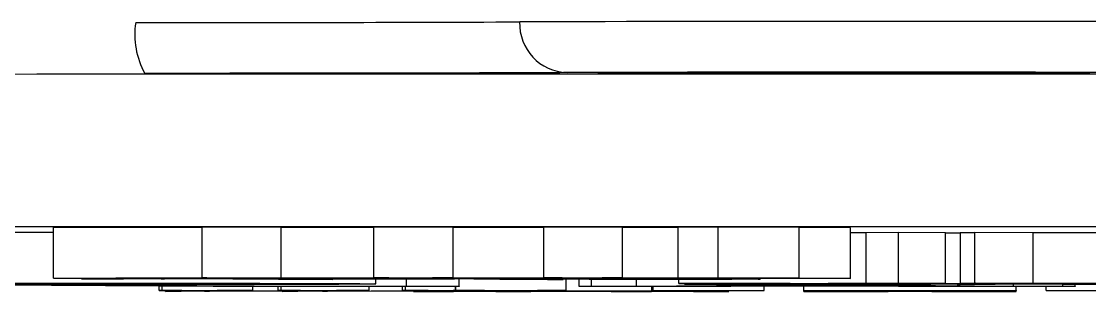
# Model space of a CAD drawing. Header units: millimetres. Extents: x 2642 to 4256, y 821 to 2003.
# Drawn here: x 3210.22 to 3231.29, y 995.74 to 1001.08 of the extents above; entities that cross this region are included whole.
import ezdxf

# ---------------------------------------------------------------- set-up
doc = ezdxf.new("R2010")
doc.units = ezdxf.units.MM

msp = doc.modelspace()

# ---------------------------------------------------------------- linework, layer by layer
at = {"color": 7, "linetype": 'Continuous', "lineweight": 25}
for p, q in [((3213.784, 997.006), (3210.856, 997.005)), ((3210.856, 996.005), (3210.856, 997.005)), ((3215.343, 997.011), (3213.784, 997.012)), ((3213.784, 996.012), (3213.784, 997.012)), ((3215.343, 996.011), (3215.343, 997.011)), ((3217.175, 997.007), (3215.343, 997.007)), ((3218.736, 997.012), (3217.175, 997.013)), ((3217.175, 996.013), (3217.175, 997.013)), ((3218.736, 996.012), (3218.736, 997.012)), ((3220.524, 997.009), (3218.736, 997.008)), ((3222.08, 997.014), (3220.524, 997.015)), ((3220.524, 996.015), (3220.524, 997.015)), ((3222.08, 996.014), (3222.08, 997.014)), ((3223.177, 997.01), (3222.08, 997.009)), ((3223.963, 997.012), (3223.177, 997.01)), ((3223.177, 996.01), (3223.177, 997.01)), ((3225.561, 997.01), (3223.963, 997.012)), ((3223.963, 996.012), (3223.963, 997.012)), ((3225.561, 996.01), (3225.561, 997.01)), ((3226.575, 997.002), (3225.561, 997.004)), ((3226.575, 996.002), (3226.575, 997.002)), ((3226.884, 996.905), (3226.575, 996.905)), ((3227.52, 996.906), (3226.884, 996.905)), ((3226.884, 995.905), (3226.884, 996.905)), ((3228.445, 996.904), (3227.52, 996.906)), ((3227.52, 995.906), (3227.52, 996.906)), ((3228.445, 995.904), (3228.445, 996.904)), ((3228.734, 996.897), (3228.445, 996.897)), ((3229.023, 996.901), (3228.734, 996.9)), ((3228.734, 996.9), (3228.734, 995.9)), ((3230.178, 996.905), (3229.023, 996.906)), ((3229.023, 995.906), (3229.023, 996.906)), ((3230.178, 995.905), (3230.178, 996.905)), ((3231.739, 996.901), (3230.178, 996.901)), ((3210.856, 996.005), (3214.329, 996.006)), ((3211.496, 996.004), (3210.856, 996.005)), ((3211.406, 995.994), (3211.406, 996.004)), ((3212.084, 996.005), (3211.496, 996.004)), ((3211.786, 995.995), (3211.786, 996.004)), ((3214.398, 996.005), (3212.084, 996.005)), ((3212.454, 996), (3212.454, 996.005)), ((3212.454, 996), (3212.726, 996)), ((3212.726, 996), (3212.726, 996.005)), ((3212.726, 996), (3212.867, 995.998)), ((3212.867, 995.998), (3212.867, 996.005)), ((3212.867, 995.998), (3224.641, 996.003)), ((3218.384, 996), (3212.939, 995.998)), ((3213.057, 995.996), (3213.057, 995.998)), ((3213.784, 996.012), (3215.343, 996.011)), ((3214.393, 995.994), (3214.393, 995.998)), ((3214.393, 995.994), (3215.428, 995.994)), ((3215.672, 996.002), (3214.722, 996.001)), ((3215.343, 996.011), (3214.95, 996.01)), ((3214.95, 996.01), (3215.212, 996.007)), ((3215.212, 996.007), (3215.212, 996.011)), ((3215.212, 996.007), (3217.732, 996.008)), ((3217.801, 996.007), (3215.282, 996.006)), ((3215.428, 995.994), (3215.428, 995.998)), ((3215.428, 995.994), (3218.764, 995.995)), ((3218.836, 995.994), (3215.5, 995.993)), ((3215.5, 995.993), (3216.366, 995.982)), ((3216.366, 995.982), (3215.508, 995.981)), ((3215.672, 996.002), (3215.672, 996.006)), ((3216.366, 995.982), (3216.366, 995.993)), ((3217.175, 996.013), (3218.736, 996.012)), ((3217.214, 995.894), (3217.214, 995.993)), ((3217.818, 995.848), (3217.818, 995.994)), ((3219.065, 996.003), (3218.112, 996.002)), ((3218.736, 996.012), (3218.33, 996.011)), ((3218.33, 996.011), (3218.616, 996.008)), ((3218.764, 995.995), (3218.384, 996)), ((3218.616, 996.008), (3218.616, 996.012)), ((3218.616, 996.008), (3221.066, 996.009)), ((3221.135, 996.008), (3218.685, 996.007)), ((3218.858, 995.848), (3218.858, 995.994)), ((3219.065, 996.003), (3219.065, 996.007)), ((3224.782, 996.002), (3219.268, 996)), ((3219.268, 996), (3219.648, 995.995)), ((3219.648, 995.995), (3219.648, 996)), ((3219.648, 995.995), (3222.915, 995.996)), ((3223.193, 995.996), (3219.72, 995.994)), ((3220.907, 995.981), (3219.954, 995.979)), ((3220.524, 996.015), (3222.08, 996.014)), ((3220.907, 995.981), (3220.907, 995.995)), ((3220.968, 995.761), (3220.968, 995.995)), ((3221.221, 995.847), (3221.221, 995.995)), ((3221.418, 995.986), (3221.418, 995.995)), ((3221.477, 995.986), (3221.418, 995.986)), ((3222.409, 996.004), (3221.461, 996.003)), ((3221.464, 995.847), (3221.464, 995.986)), ((3222.08, 996.014), (3221.677, 996.012)), ((3221.677, 996.012), (3221.952, 996.009)), ((3221.952, 996.009), (3221.952, 996.013)), ((3221.952, 996.009), (3223.177, 996.01)), ((3225.561, 996.01), (3222.021, 996.008)), ((3222.354, 995.849), (3222.354, 995.995)), ((3222.409, 996.004), (3222.409, 996.008)), ((3222.915, 995.996), (3222.915, 996.001)), ((3222.915, 995.996), (3223.411, 995.998)), ((3223.177, 996.01), (3223.963, 996.012)), ((3223.186, 995.905), (3223.186, 995.996)), ((3223.822, 995.988), (3223.193, 995.996)), ((3223.411, 995.998), (3223.411, 996.001)), ((3223.411, 995.998), (3224.654, 995.997)), ((3223.963, 996.012), (3225.561, 996.01)), ((3224.654, 995.997), (3224.122, 995.995)), ((3224.122, 995.995), (3224.752, 995.988)), ((3224.169, 995.998), (3224.782, 996.002)), ((3224.169, 995.998), (3224.169, 996.002)), ((3224.4, 995.998), (3224.169, 995.998)), ((3224.641, 996.003), (3224.641, 996.009)), ((3224.641, 996.003), (3225.124, 996.005)), ((3224.752, 995.988), (3224.752, 996.002)), ((3224.798, 995.987), (3224.798, 996.009)), ((3225.124, 996.005), (3225.124, 996.009)), ((3225.124, 996.005), (3226.575, 996.002)), ((3214.004, 995.845), (3208.436, 995.877)), ((3211.018, 995.877), (3216.084, 995.85)), ((3212.938, 995.763), (3212.938, 995.851)), ((3212.938, 995.763), (3212.997, 995.764)), ((3213.142, 995.763), (3212.938, 995.763)), ((3212.997, 995.764), (3212.997, 995.851)), ((3212.997, 995.764), (3214.785, 995.763)), ((3213.067, 995.745), (3213.067, 995.763)), ((3213.067, 995.745), (3213.371, 995.762)), ((3213.373, 995.745), (3213.067, 995.745)), ((3215.479, 995.756), (3213.373, 995.745)), ((3214.086, 995.762), (3213.831, 995.75)), ((3213.831, 995.75), (3213.934, 995.75)), ((3213.934, 995.75), (3215.61, 995.758)), ((3213.934, 995.75), (3213.934, 995.755)), ((3218.858, 995.845), (3214.004, 995.845)), ((3214.725, 995.763), (3214.571, 995.763)), ((3214.785, 995.763), (3214.725, 995.763)), ((3214.785, 995.763), (3214.785, 995.845)), ((3215.286, 995.762), (3215.286, 995.845)), ((3215.286, 995.762), (3215.346, 995.763)), ((3215.44, 995.762), (3215.286, 995.762)), ((3215.346, 995.763), (3215.346, 995.845)), ((3215.346, 995.763), (3217.081, 995.762)), ((3215.365, 995.744), (3215.581, 995.756)), ((3215.365, 995.744), (3215.365, 995.755)), ((3215.671, 995.744), (3215.365, 995.744)), ((3215.581, 995.756), (3215.479, 995.756)), ((3215.61, 995.758), (3215.719, 995.761)), ((3218.568, 995.76), (3215.671, 995.744)), ((3216.434, 995.761), (3216.159, 995.749)), ((3216.159, 995.749), (3216.261, 995.749)), ((3216.261, 995.749), (3218.202, 995.76)), ((3216.261, 995.749), (3216.261, 995.754)), ((3217.022, 995.762), (3216.869, 995.762)), ((3217.081, 995.762), (3217.022, 995.762)), ((3217.081, 995.762), (3217.081, 995.845)), ((3217.736, 995.761), (3217.736, 995.845)), ((3217.736, 995.761), (3217.796, 995.762)), ((3217.89, 995.761), (3217.736, 995.761)), ((3217.796, 995.762), (3217.796, 995.845)), ((3217.796, 995.762), (3218.782, 995.762)), ((3217.818, 995.848), (3218.858, 995.848)), ((3217.953, 995.743), (3217.953, 995.757)), ((3220.242, 995.742), (3217.953, 995.743)), ((3217.953, 995.743), (3217.982, 995.743)), ((3217.982, 995.743), (3217.982, 995.757)), ((3217.982, 995.743), (3218.242, 995.743)), ((3218.202, 995.76), (3218.249, 995.761)), ((3218.242, 995.743), (3218.242, 995.758)), ((3218.747, 995.744), (3219.396, 995.76)), ((3218.782, 995.762), (3218.782, 995.845)), ((3218.782, 995.762), (3218.784, 995.762)), ((3218.784, 995.845), (3218.784, 995.762)), ((3218.784, 995.762), (3220.968, 995.761)), ((3218.858, 995.848), (3218.858, 995.845)), ((3219.268, 995.761), (3219.063, 995.761)), ((3219.27, 995.761), (3219.268, 995.761)), ((3219.911, 995.752), (3219.579, 995.744)), ((3219.579, 995.744), (3219.584, 995.744)), ((3222.979, 995.752), (3219.911, 995.752)), ((3220.228, 995.76), (3219.938, 995.753)), ((3219.938, 995.753), (3223.006, 995.752)), ((3220.011, 995.743), (3220.011, 995.752)), ((3220.011, 995.743), (3220.271, 995.743)), ((3220.271, 995.743), (3220.242, 995.742)), ((3220.271, 995.743), (3220.271, 995.752)), ((3220.941, 995.761), (3220.733, 995.761)), ((3220.968, 995.761), (3220.941, 995.761)), ((3221.221, 995.846), (3221.221, 995.847)), ((3221.221, 995.847), (3221.464, 995.847)), ((3224.215, 995.846), (3221.221, 995.846)), ((3221.854, 995.742), (3221.854, 995.752)), ((3221.854, 995.742), (3221.883, 995.743)), ((3224.143, 995.742), (3221.854, 995.742)), ((3221.883, 995.743), (3221.883, 995.752)), ((3221.883, 995.743), (3222.143, 995.743)), ((3222.143, 995.743), (3222.143, 995.752)), ((3222.354, 995.849), (3225.506, 995.876)), ((3222.648, 995.743), (3222.979, 995.752)), ((3222.648, 995.743), (3222.648, 995.752)), ((3222.658, 995.76), (3222.658, 995.846)), ((3222.658, 995.76), (3222.685, 995.761)), ((3222.866, 995.76), (3222.658, 995.76)), ((3222.685, 995.761), (3222.685, 995.846)), ((3222.685, 995.761), (3224.869, 995.761)), ((3223.006, 995.752), (3223.297, 995.759)), ((3223.706, 995.904), (3223.186, 995.905)), ((3223.186, 995.905), (3226.884, 995.905)), ((3223.972, 995.857), (3223.244, 995.851)), ((3223.301, 995.886), (3223.301, 995.904)), ((3223.937, 995.884), (3223.301, 995.886)), ((3223.417, 995.897), (3223.417, 995.904)), ((3223.937, 995.896), (3223.417, 995.897)), ((3223.417, 995.897), (3225.382, 995.897)), ((3224.129, 995.759), (3223.48, 995.743)), ((3223.48, 995.743), (3223.485, 995.743)), ((3223.912, 995.742), (3223.912, 995.754)), ((3223.912, 995.742), (3224.172, 995.742)), ((3227.607, 995.857), (3223.972, 995.857)), ((3223.972, 995.847), (3223.972, 995.857)), ((3223.972, 995.847), (3224.215, 995.847)), ((3225.83, 995.873), (3224.134, 995.858)), ((3224.134, 995.858), (3227.526, 995.858)), ((3224.172, 995.742), (3224.143, 995.742)), ((3224.215, 995.847), (3224.215, 995.857)), ((3224.215, 995.847), (3224.215, 995.846)), ((3224.842, 995.76), (3224.634, 995.76)), ((3224.869, 995.761), (3224.842, 995.76)), ((3224.869, 995.761), (3224.869, 995.857)), ((3225.382, 995.904), (3225.093, 995.904)), ((3225.382, 995.896), (3225.324, 995.896)), ((3225.382, 995.897), (3225.382, 995.904)), ((3225.382, 995.888), (3225.382, 995.896)), ((3225.506, 995.876), (3226.717, 995.877)), ((3225.653, 995.761), (3225.653, 995.857)), ((3225.653, 995.76), (3225.653, 995.761)), ((3225.653, 995.761), (3229.844, 995.761)), ((3226.849, 995.76), (3225.653, 995.76)), ((3225.653, 995.742), (3225.653, 995.76)), ((3225.653, 995.741), (3225.653, 995.742)), ((3225.653, 995.742), (3226.849, 995.742)), ((3229.844, 995.741), (3225.653, 995.741)), ((3225.911, 995.873), (3225.83, 995.873)), ((3227.526, 995.858), (3225.911, 995.873)), ((3228.445, 995.904), (3226.133, 995.904)), ((3226.133, 995.904), (3226.133, 995.897)), ((3226.133, 995.897), (3226.769, 995.897)), ((3228.098, 995.896), (3226.133, 995.896)), ((3226.133, 995.896), (3226.133, 995.888)), ((3226.133, 995.888), (3228.098, 995.89)), ((3226.717, 995.877), (3226.717, 995.896)), ((3226.717, 995.877), (3229.788, 995.849)), ((3226.769, 995.897), (3226.769, 995.904)), ((3226.769, 995.897), (3227.289, 995.898)), ((3226.849, 995.742), (3226.849, 995.76)), ((3226.884, 995.905), (3227.52, 995.906)), ((3227.289, 995.898), (3227.289, 995.904)), ((3227.289, 995.898), (3228.098, 995.896)), ((3227.317, 995.743), (3227.317, 995.759)), ((3227.52, 995.906), (3228.445, 995.904)), ((3227.523, 995.847), (3227.523, 995.857)), ((3227.523, 995.846), (3227.523, 995.847)), ((3227.523, 995.847), (3227.847, 995.847)), ((3231.002, 995.846), (3227.523, 995.846)), ((3228.413, 995.85), (3227.607, 995.857)), ((3227.847, 995.847), (3227.847, 995.855)), ((3228.098, 995.897), (3228.098, 995.904)), ((3228.618, 995.896), (3228.098, 995.897)), ((3228.098, 995.897), (3235.091, 995.897)), ((3228.098, 995.896), (3228.098, 995.897)), ((3228.098, 995.89), (3228.098, 995.896)), ((3228.098, 995.89), (3228.156, 995.889)), ((3228.156, 995.897), (3228.156, 995.889)), ((3228.18, 995.759), (3228.18, 995.743)), ((3229.844, 995.76), (3228.648, 995.76)), ((3228.648, 995.742), (3228.648, 995.76)), ((3228.648, 995.742), (3229.844, 995.742)), ((3228.734, 995.891), (3228.676, 995.894)), ((3228.676, 995.894), (3229.427, 995.893)), ((3228.676, 995.88), (3228.676, 995.894)), ((3228.676, 995.88), (3228.734, 995.883)), ((3229.427, 995.881), (3228.676, 995.88)), ((3228.734, 995.9), (3229.08, 995.901)), ((3229.427, 995.899), (3228.734, 995.9)), ((3228.734, 995.883), (3228.734, 995.891)), ((3229.023, 995.906), (3230.178, 995.905)), ((3229.89, 995.9), (3229.427, 995.899)), ((3229.427, 995.893), (3229.427, 995.899)), ((3229.427, 995.893), (3231.103, 995.893)), ((3230.756, 995.892), (3229.427, 995.892)), ((3229.427, 995.892), (3229.427, 995.881)), ((3230.178, 995.905), (3229.774, 995.905)), ((3229.774, 995.905), (3229.774, 995.901)), ((3229.774, 995.901), (3231.797, 995.901)), ((3229.788, 995.849), (3229.788, 995.892)), ((3229.844, 995.761), (3229.844, 995.846)), ((3229.844, 995.761), (3229.844, 995.76)), ((3229.844, 995.742), (3229.844, 995.76)), ((3229.844, 995.742), (3229.844, 995.741)), ((3234.744, 995.9), (3229.89, 995.9)), ((3231.392, 995.897), (3230.005, 995.897)), ((3230.433, 995.761), (3230.433, 995.846)), ((3230.47, 995.76), (3230.433, 995.761)), ((3230.433, 995.761), (3232.854, 995.761)), ((3230.778, 995.76), (3230.47, 995.76)), ((3230.756, 995.882), (3230.756, 995.892)), ((3231.45, 995.883), (3230.756, 995.882)), ((3230.759, 995.847), (3230.759, 995.882)), ((3230.759, 995.847), (3231.002, 995.847)), ((3231.002, 995.847), (3231.002, 995.882)), ((3231.002, 995.847), (3231.002, 995.846)), ((3231.103, 995.893), (3231.392, 995.897)), ((3231.103, 995.893), (3231.103, 995.897)), ((3232.142, 995.744), (3231.29, 995.759))]:
    msp.add_line(p, q, dxfattribs=at)
at = {"color": 7, "linetype": 'Continuous', "lineweight": 25, "flags": 128}
for points in [[(3255.023, 1000.022), (3250.319, 1000.026), (3245.498, 1000.029), (3240.584, 1000.032), (3235.601, 1000.034), (3230.574, 1000.035), (3225.528, 1000.035), (3220.488, 1000.034), (3215.48, 1000.033), (3210.528, 1000.031), (3205.657, 1000.028)], [(3231.293, 1000.053), (3230.467, 1000.05), (3229.39, 1000.049), (3228.135, 1000.048), (3226.79, 1000.047), (3225.444, 1000.048), (3224.19, 1000.049), (3223.113, 1000.05), (3222.286, 1000.053), (3221.767, 1000.055), (3221.59, 1000.058), (3221.767, 1000.061), (3222.286, 1000.064), (3223.113, 1000.066), (3224.19, 1000.068), (3225.444, 1000.069), (3226.79, 1000.069), (3228.135, 1000.069), (3229.39, 1000.068), (3230.467, 1000.066), (3231.293, 1000.064)]]:
    msp.add_lwpolyline(points, dxfattribs=at)
at = {"color": 7, "linetype": 'Continuous', "lineweight": 25}
for centre, radius, start, end in [((3214.019, 1000.809), 1.561, 171.0968, 209.1481), ((3212.916, 2876.136), 1875.085, 269.986579, 270.217963), ((3226.79, -991.239), 1992.314, 89.806162, 90.193839), ((3221.019, 1001.033), 0.971, 178.1826, 267.9964)]:
    msp.add_arc(centre, radius, start, end, dxfattribs=at)
for points, knots in [([(3220.985, 1000.063), (3220.595, 1000.061), (3219.799, 1000.057), (3217.809, 1000.053), (3215.396, 1000.05), (3213.559, 1000.049), (3212.656, 1000.048)], [0, 0, 0, 0, 0.245796, 0.5, 0.754204, 1, 1, 1, 1]), ([(3232.594, 1000.063), (3232.329, 1000.064), (3231.788, 1000.067), (3230.37, 1000.069), (3228.654, 1000.071), (3226.79, 1000.072), (3224.925, 1000.071), (3223.209, 1000.069), (3221.791, 1000.067), (3221.25, 1000.064), (3220.985, 1000.063)], [0, 0, 0, 0, 0.122089, 0.25, 0.377911, 0.5, 0.622089, 0.75, 0.877911, 1, 1, 1, 1]), ([(3158.344, 996.884), (3158.392, 996.888), (3158.498, 996.896), (3159.368, 996.909), (3160.849, 996.922), (3163.024, 996.936), (3165.855, 996.949), (3169.369, 996.962), (3173.523, 996.974), (3178.266, 996.986), (3183.528, 996.996), (3189.219, 997.005), (3195.242, 997.012), (3201.465, 997.018), (3207.831, 997.023), (3214.183, 997.026), (3220.522, 997.028), (3226.789, 997.029), (3233.057, 997.028), (3239.395, 997.026), (3245.748, 997.023), (3252.114, 997.018), (3258.337, 997.012), (3264.36, 997.005), (3270.051, 996.996), (3275.313, 996.986), (3280.056, 996.974), (3284.21, 996.962), (3287.724, 996.949), (3290.555, 996.936), (3292.73, 996.922), (3294.211, 996.909), (3295.083, 996.896), (3295.189, 996.888), (3295.237, 996.884)], [0, 0, 0, 0, 0.023828, 0.053273, 0.084485, 0.115699, 0.147957, 0.180726, 0.213842, 0.247136, 0.28043, 0.313546, 0.346314, 0.378573, 0.409785, 0.440999, 0.470442, 0.499888, 0.529332, 0.558778, 0.58999, 0.621203, 0.653462, 0.68623, 0.719347, 0.752641, 0.785934, 0.819051, 0.851819, 0.884078, 0.915289, 0.946503, 0.975948, 1, 1, 1, 1]), ([(3210.856, 996.909), (3210.749, 996.909), (3210.329, 996.909), (3209.888, 996.909), (3209.56, 996.909)], [0, 0, 0, 0, 0.254888, 1, 1, 1, 1]), ([(3211.406, 995.994), (3211.41, 995.994), (3211.422, 995.994), (3211.592, 995.995), (3211.725, 995.995), (3211.786, 995.995)], [0, 0, 0, 0, 0.206018, 0.636041, 1, 1, 1, 1]), ([(3212.102, 995.993), (3212.021, 995.993), (3211.871, 995.993), (3211.661, 995.993), (3211.52, 995.994), (3211.429, 995.994), (3211.411, 995.994), (3211.406, 995.994)], [0, 0, 0, 0, 0.281585, 0.522569, 0.762523, 0.925805, 1, 1, 1, 1]), ([(3211.786, 995.995), (3211.913, 995.996), (3212.255, 995.997), (3212.401, 995.998), (3212.439, 996), (3212.454, 996)], [0, 0, 0, 0, 0.268239, 0.722981, 1, 1, 1, 1]), ([(3213.009, 995.995), (3212.982, 995.995), (3212.929, 995.994), (3212.664, 995.994), (3212.394, 995.993), (3212.156, 995.993), (3212.102, 995.993)], [0, 0, 0, 0, 0.194719, 0.390632, 0.863045, 1, 1, 1, 1]), ([(3212.939, 995.998), (3212.993, 995.997), (3213.062, 995.996), (3213.04, 995.996), (3213.035, 995.996)], [0, 0, 0, 0, 0.784657, 1, 1, 1, 1]), ([(3214.329, 996.006), (3214.27, 996.007), (3214.16, 996.008), (3213.981, 996.01), (3213.85, 996.011), (3213.784, 996.012)], [0, 0, 0, 0, 0.361759, 0.680808, 1, 1, 1, 1]), ([(3215.508, 995.981), (3215.415, 995.982), (3215.229, 995.985), (3214.871, 995.989), (3214.564, 995.993), (3214.393, 995.994)], [0, 0, 0, 0, 0.307881, 0.615778, 1, 1, 1, 1]), ([(3214.722, 996.001), (3214.684, 996.001), (3214.623, 996.002), (3214.507, 996.004), (3214.434, 996.005), (3214.398, 996.005)], [0, 0, 0, 0, 0.437947, 0.718933, 1, 1, 1, 1]), ([(3215.282, 996.006), (3215.312, 996.005), (3215.373, 996.005), (3215.496, 996.003), (3215.604, 996.002), (3215.672, 996.002)], [0, 0, 0, 0, 0.267337, 0.534687, 1, 1, 1, 1]), ([(3217.732, 996.008), (3217.674, 996.008), (3217.562, 996.01), (3217.377, 996.012), (3217.242, 996.013), (3217.175, 996.013)], [0, 0, 0, 0, 0.353076, 0.676475, 1, 1, 1, 1]), ([(3218.112, 996.002), (3218.069, 996.003), (3218.004, 996.004), (3217.892, 996.006), (3217.831, 996.006), (3217.801, 996.007)], [0, 0, 0, 0, 0.499817, 0.749886, 1, 1, 1, 1]), ([(3218.685, 996.007), (3218.715, 996.007), (3218.776, 996.006), (3218.893, 996.005), (3218.999, 996.004), (3219.065, 996.003)], [0, 0, 0, 0, 0.278089, 0.556193, 1, 1, 1, 1]), ([(3219.954, 995.979), (3219.856, 995.981), (3219.662, 995.984), (3219.279, 995.989), (3219.001, 995.992), (3218.836, 995.994)], [0, 0, 0, 0, 0.289421, 0.578839, 1, 1, 1, 1]), ([(3219.72, 995.994), (3219.836, 995.993), (3220.067, 995.99), (3220.444, 995.986), (3220.742, 995.982), (3220.907, 995.981)], [0, 0, 0, 0, 0.3079389, 0.6158743, 1, 1, 1, 1]), ([(3221.066, 996.009), (3221.007, 996.009), (3220.897, 996.011), (3220.717, 996.013), (3220.588, 996.014), (3220.524, 996.015)], [0, 0, 0, 0, 0.361832, 0.680859, 1, 1, 1, 1]), ([(3221.461, 996.003), (3221.421, 996.004), (3221.356, 996.005), (3221.241, 996.007), (3221.171, 996.007), (3221.135, 996.008)], [0, 0, 0, 0, 0.437841, 0.718884, 1, 1, 1, 1]), ([(3221.418, 995.986), (3221.751, 995.986), (3222.324, 995.986), (3222.979, 995.987), (3223.382, 995.987), (3223.59, 995.987), (3223.732, 995.987), (3223.81, 995.987), (3223.841, 995.988), (3223.829, 995.988), (3223.822, 995.988)], [0, 0, 0, 0, 0.358025, 0.615683, 0.704922, 0.795041, 0.841826, 0.888488, 0.9407, 1, 1, 1, 1]), ([(3223.688, 995.984), (3223.657, 995.984), (3223.593, 995.984), (3223.235, 995.985), (3222.528, 995.985), (3221.873, 995.986), (3221.477, 995.986)], [0, 0, 0, 0, 0.10724, 0.21472, 0.525104, 1, 1, 1, 1]), ([(3222.021, 996.008), (3222.051, 996.008), (3222.109, 996.007), (3222.231, 996.006), (3222.34, 996.005), (3222.409, 996.004)], [0, 0, 0, 0, 0.267397, 0.53481, 1, 1, 1, 1]), ([(3224.752, 995.988), (3224.778, 995.987), (3224.83, 995.987), (3224.689, 995.986), (3224.33, 995.984), (3223.941, 995.984), (3223.688, 995.984)], [0, 0, 0, 0, 0.211302, 0.416468, 0.621501, 1, 1, 1, 1]), ([(3226.575, 996.002), (3226.358, 996.002), (3225.883, 996.002), (3225.151, 996), (3224.692, 995.999), (3224.4, 995.998)], [0, 0, 0, 0, 0.234297, 0.511813, 1, 1, 1, 1]), ([(3207.936, 995.907), (3208.605, 995.906), (3209.95, 995.906), (3211.758, 995.905), (3213.079, 995.903), (3214.002, 995.899), (3214.309, 995.896), (3214.332, 995.894), (3214.338, 995.893)], [0, 0, 0, 0, 0.196061, 0.394111, 0.547436, 0.700125, 0.928087, 1, 1, 1, 1]), ([(3214.338, 995.893), (3214.307, 995.892), (3214.246, 995.889), (3213.563, 995.885), (3212.216, 995.882), (3210.531, 995.88), (3209.183, 995.879), (3208.405, 995.879), (3208.282, 995.879)], [0, 0, 0, 0, 0.200351, 0.402646, 0.59747, 0.766762, 0.96323, 1, 1, 1, 1]), ([(3208.886, 995.909), (3209.554, 995.909), (3210.789, 995.909), (3212.557, 995.908), (3214.22, 995.907), (3215.739, 995.904), (3216.884, 995.9), (3217.192, 995.897), (3217.211, 995.894), (3217.214, 995.894)], [0, 0, 0, 0, 0.160365, 0.296332, 0.431737, 0.589347, 0.747826, 0.949128, 1, 1, 1, 1]), ([(3217.214, 995.894), (3217.188, 995.892), (3217.127, 995.889), (3216.343, 995.884), (3214.632, 995.88), (3212.783, 995.878), (3211.504, 995.877), (3211.018, 995.877)], [0, 0, 0, 0, 0.183074, 0.416875, 0.642834, 0.864166, 1, 1, 1, 1]), ([(3213.371, 995.762), (3213.383, 995.762), (3213.399, 995.763), (3213.351, 995.763), (3213.293, 995.763), (3213.218, 995.763), (3213.166, 995.763), (3213.142, 995.763)], [0, 0, 0, 0, 0.409045, 0.568709, 0.729731, 0.871998, 1, 1, 1, 1]), ([(3214.571, 995.763), (3214.507, 995.763), (3214.407, 995.763), (3214.275, 995.763), (3214.187, 995.763), (3214.12, 995.762), (3214.098, 995.762), (3214.086, 995.762)], [0, 0, 0, 0, 0.286948, 0.445283, 0.603611, 0.766841, 1, 1, 1, 1]), ([(3215.719, 995.761), (3215.726, 995.761), (3215.738, 995.762), (3215.681, 995.762), (3215.584, 995.762), (3215.485, 995.762), (3215.44, 995.762)], [0, 0, 0, 0, 0.280717, 0.477013, 0.764436, 1, 1, 1, 1]), ([(3216.084, 995.85), (3216.255, 995.85), (3216.519, 995.849), (3217.192, 995.848), (3217.597, 995.848), (3217.818, 995.848)], [0, 0, 0, 0, 0.454509, 0.703285, 1, 1, 1, 1]), ([(3216.869, 995.762), (3216.823, 995.762), (3216.746, 995.762), (3216.639, 995.762), (3216.563, 995.762), (3216.49, 995.761), (3216.455, 995.761), (3216.438, 995.761), (3216.434, 995.761)], [0, 0, 0, 0, 0.219728, 0.360437, 0.501962, 0.629609, 0.910972, 1, 1, 1, 1]), ([(3218.244, 995.761), (3218.243, 995.761), (3218.242, 995.761), (3218.2, 995.761), (3218.121, 995.761), (3218.015, 995.761), (3217.931, 995.761), (3217.89, 995.761)], [0, 0, 0, 0, 0.063168, 0.286153, 0.501453, 0.758451, 1, 1, 1, 1]), ([(3218.242, 995.743), (3218.335, 995.743), (3218.464, 995.743), (3218.614, 995.743), (3218.689, 995.744), (3218.733, 995.744), (3218.743, 995.744), (3218.747, 995.744)], [0, 0, 0, 0, 0.3758207, 0.5238074, 0.6720575, 0.8532035, 1, 1, 1, 1]), ([(3219.063, 995.761), (3219.007, 995.761), (3218.901, 995.761), (3218.755, 995.761), (3218.642, 995.76), (3218.593, 995.76), (3218.568, 995.76)], [0, 0, 0, 0, 0.2469872, 0.468153, 0.7284619, 1, 1, 1, 1]), ([(3219.396, 995.76), (3219.396, 995.76), (3219.398, 995.76), (3219.367, 995.761), (3219.315, 995.761), (3219.28, 995.761), (3219.27, 995.761)], [0, 0, 0, 0, 0.177122, 0.589108, 0.884827, 1, 1, 1, 1]), ([(3219.59, 995.744), (3219.603, 995.744), (3219.629, 995.743), (3219.713, 995.743), (3219.84, 995.743), (3219.947, 995.743), (3220.011, 995.743)], [0, 0, 0, 0, 0.204883, 0.408937, 0.643499, 1, 1, 1, 1]), ([(3220.733, 995.761), (3220.664, 995.761), (3220.548, 995.761), (3220.405, 995.761), (3220.313, 995.76), (3220.25, 995.76), (3220.236, 995.76), (3220.228, 995.76)], [0, 0, 0, 0, 0.290077, 0.48445, 0.638173, 0.79153, 1, 1, 1, 1]), ([(3221.464, 995.847), (3221.587, 995.847), (3221.797, 995.848), (3222.054, 995.848), (3222.238, 995.848), (3222.313, 995.849), (3222.345, 995.849), (3222.354, 995.849)], [0, 0, 0, 0, 0.268165, 0.456817, 0.645375, 0.906381, 1, 1, 1, 1]), ([(3222.143, 995.743), (3222.236, 995.743), (3222.365, 995.743), (3222.515, 995.743), (3222.59, 995.743), (3222.634, 995.743), (3222.644, 995.743), (3222.648, 995.743)], [0, 0, 0, 0, 0.375821, 0.523807, 0.672057, 0.853203, 1, 1, 1, 1]), ([(3223.294, 995.76), (3223.294, 995.76), (3223.296, 995.76), (3223.257, 995.76), (3223.195, 995.76), (3223.08, 995.76), (3222.965, 995.76), (3222.882, 995.76), (3222.866, 995.76)], [0, 0, 0, 0, 0.132198, 0.30903, 0.458399, 0.607839, 0.921168, 1, 1, 1, 1]), ([(3223.244, 995.851), (3223.233, 995.851), (3223.212, 995.851), (3223.179, 995.85), (3223.169, 995.85), (3223.163, 995.849)], [0, 0, 0, 0, 0.2502199, 0.5005081, 1, 1, 1, 1]), ([(3223.163, 995.849), (3223.172, 995.849), (3223.186, 995.849), (3223.264, 995.848), (3223.361, 995.848), (3223.515, 995.848), (3223.726, 995.847), (3223.887, 995.847), (3223.972, 995.847)], [0, 0, 0, 0, 0.284135, 0.450473, 0.560568, 0.671794, 0.825494, 1, 1, 1, 1]), ([(3223.301, 995.886), (3223.65, 995.887), (3224.173, 995.887), (3224.865, 995.887), (3225.209, 995.888), (3225.382, 995.888)], [0, 0, 0, 0, 0.499885, 0.749929, 1, 1, 1, 1]), ([(3223.491, 995.743), (3223.504, 995.743), (3223.53, 995.743), (3223.614, 995.743), (3223.741, 995.742), (3223.848, 995.742), (3223.912, 995.742)], [0, 0, 0, 0, 0.204883, 0.408937, 0.643499, 1, 1, 1, 1]), ([(3225.093, 995.904), (3224.926, 995.904), (3224.61, 995.904), (3224.145, 995.904), (3223.853, 995.904), (3223.706, 995.904)], [0, 0, 0, 0, 0.35686, 0.67714, 1, 1, 1, 1]), ([(3225.324, 995.896), (3225.157, 995.896), (3224.841, 995.896), (3224.376, 995.896), (3224.084, 995.896), (3223.937, 995.896)], [0, 0, 0, 0, 0.35686, 0.67714, 1, 1, 1, 1]), ([(3228.156, 995.889), (3227.559, 995.889), (3226.539, 995.888), (3225.074, 995.886), (3224.318, 995.885), (3223.937, 995.884)], [0, 0, 0, 0, 0.41234, 0.704495, 1, 1, 1, 1]), ([(3224.634, 995.76), (3224.565, 995.76), (3224.449, 995.76), (3224.306, 995.76), (3224.214, 995.76), (3224.151, 995.759), (3224.137, 995.759), (3224.129, 995.759)], [0, 0, 0, 0, 0.290077, 0.48445, 0.638173, 0.79153, 1, 1, 1, 1]), ([(3227.317, 995.759), (3227.314, 995.759), (3227.309, 995.759), (3227.25, 995.76), (3227.172, 995.76), (3227.036, 995.76), (3226.925, 995.76), (3226.849, 995.76)], [0, 0, 0, 0, 0.250411, 0.398556, 0.54744, 0.686236, 1, 1, 1, 1]), ([(3226.849, 995.742), (3226.938, 995.742), (3227.063, 995.742), (3227.205, 995.742), (3227.278, 995.743), (3227.313, 995.743), (3227.316, 995.743), (3227.317, 995.743)], [0, 0, 0, 0, 0.364031, 0.510061, 0.655864, 0.843841, 1, 1, 1, 1]), ([(3227.847, 995.847), (3227.933, 995.847), (3228.074, 995.847), (3228.242, 995.848), (3228.35, 995.848), (3228.423, 995.848), (3228.474, 995.848), (3228.487, 995.848), (3228.494, 995.849)], [0, 0, 0, 0, 0.25713, 0.418126, 0.515419, 0.613557, 0.771961, 1, 1, 1, 1]), ([(3228.648, 995.76), (3228.578, 995.76), (3228.461, 995.76), (3228.324, 995.76), (3228.239, 995.759), (3228.187, 995.759), (3228.183, 995.759), (3228.18, 995.759)], [0, 0, 0, 0, 0.2944044, 0.4877252, 0.6436082, 0.7993468, 1, 1, 1, 1]), ([(3228.18, 995.743), (3228.183, 995.743), (3228.189, 995.743), (3228.246, 995.742), (3228.341, 995.742), (3228.48, 995.742), (3228.588, 995.742), (3228.648, 995.742)], [0, 0, 0, 0, 0.210223, 0.375759, 0.542534, 0.746796, 1, 1, 1, 1]), ([(3228.494, 995.849), (3228.493, 995.849), (3228.49, 995.849), (3228.475, 995.849), (3228.438, 995.85), (3228.413, 995.85)], [0, 0, 0, 0, 0.25103, 0.502225, 1, 1, 1, 1]), ([(3230.005, 995.897), (3229.838, 995.897), (3229.522, 995.897), (3229.057, 995.896), (3228.765, 995.896), (3228.618, 995.896)], [0, 0, 0, 0, 0.35686, 0.67714, 1, 1, 1, 1]), ([(3229.079, 995.902), (3229.077, 995.902), (3229.075, 995.903), (3229.059, 995.905), (3229.035, 995.906), (3229.023, 995.906)], [0, 0, 0, 0, 0.333361, 0.666606, 1, 1, 1, 1]), ([(3229.788, 995.849), (3229.83, 995.849), (3229.914, 995.849), (3230.1, 995.848), (3230.361, 995.848), (3230.587, 995.847), (3230.722, 995.847), (3230.759, 995.847)], [0, 0, 0, 0, 0.25387, 0.509596, 0.715202, 0.920342, 1, 1, 1, 1]), ([(3231.29, 995.759), (3231.277, 995.759), (3231.258, 995.76), (3231.176, 995.76), (3231.081, 995.76), (3230.943, 995.76), (3230.839, 995.76), (3230.778, 995.76)], [0, 0, 0, 0, 0.282665, 0.424863, 0.567605, 0.744514, 1, 1, 1, 1])]:
    msp.add_open_spline(points, degree=3, knots=knots, dxfattribs=at)

doc.saveas('drawing.dxf')
